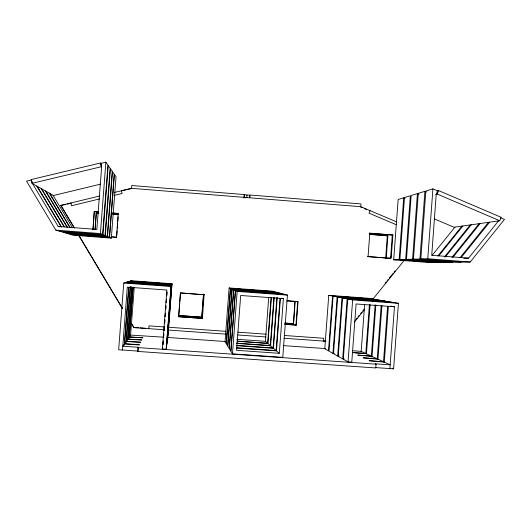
<?xml version="1.0" encoding="UTF-8"?>
<svg xmlns="http://www.w3.org/2000/svg" width="531" height="531" viewBox="0 0 531 531"><rect width="100%" height="100%" fill="white"/><g stroke="black" fill="none" stroke-linecap="round" stroke-linejoin="round"><path stroke-width="0.8" d="M178.708 316.715L202.404 318.414L178.708 316.715L180.494 292.946L204.196 294.758L180.494 292.946M178.708 315.52L201.846 317.186L178.708 315.52L179.644 303.028M236.262 345.369L273.12 347.958L276.897 297.453M280.016 298.429L276.113 350.546L273.458 348.256L277.255 297.566M281.928 298.17L283.395 298.621L279.306 353.307L276.478 350.865L280.395 298.535M287.437 295.123L282.784 357.35L232.485 353.845L230.972 351.383L235.532 290.709L237.178 291.413L287.437 295.123L284.384 294.313L235.319 290.616L233.773 289.953L229.352 348.748L230.773 351.064L235.319 290.616M295.17 301.641L293.517 323.777L294.851 301.548M297.699 301.555L298.037 301.654L296.285 325.164L295.953 324.999L297.699 301.555L287.244 300.785M328.749 295.336L324.773 348.767L328.49 350.865L332.565 296.066L328.749 295.336L368.322 298.263L373.134 299.072L332.565 296.066M378.902 300.035L373.797 299.179L333.09 296.172L329.001 351.157L332.944 353.38L334.304 353.473M332.944 353.38L337.139 296.948L333.09 296.172M337.67 356.042L341.991 297.884L337.696 297.055L333.488 353.686L337.67 356.042L339.07 356.142M391.513 302.152L385.758 301.19L342.581 297.997L338.247 356.367L342.694 358.876L344.141 358.976M342.694 358.876L347.148 298.873L342.581 297.997M348.051 361.896L352.644 299.935L347.778 298.999L343.311 359.221L348.051 361.896L351.774 362.155L356.089 303.971L394.46 306.792L389.9 368.587M368.069 256.546L369.802 233.169L392.9 234.981L391.174 258.318L367.538 256.573L390.577 258.345L392.296 235.067L392.9 234.981M361.113 352.113L364.638 304.542M163.78 337.192L130.599 335.094L129.358 336.866L142.965 337.822L129.186 337.112L127.865 338.99L141.883 339.973L127.686 339.249L126.285 341.247L140.735 342.256L126.086 341.519L124.599 343.65L139.514 344.692L139.368 344.984L124.393 343.942L122.8 346.205L138.219 347.281L137.768 351.429L375.749 367.943L376.028 364.166L375.264 363.795L390.172 364.83L384.271 362.082L369.065 360.722L383.508 361.724L377.966 359.148L363.237 357.834L377.249 358.817L372.039 356.387L357.761 355.12L371.361 356.075L366.45 353.785L352.597 352.564L365.806 353.493L369.43 304.595M366.443 353.845L370.08 304.721M371.348 356.228L375.151 304.834M371.965 357.363L375.842 304.967M377.229 359.069L381.152 305.962M377.946 359.407L381.948 305.285M385.639 258.531L387.318 235.804L387.889 235.718L386.21 258.511M383.482 362.082L387.597 306.341M384.245 362.441L388.38 306.487M393.697 259.812L399.146 259.639L436.774 262.526L430.415 262.626L393.697 259.812L398.15 199.49L403.706 197.791L405.107 198.382M399.146 259.639L403.706 197.791M399.896 259.619L404.476 197.559L410.363 195.76L405.664 259.44L399.896 259.619L437.65 262.513L444.387 262.414M375.775 367.605L393.604 368.839L398.436 303.314L392.309 302.285L347.148 298.873M417.419 193.603L411.173 195.514L406.461 259.413L412.587 259.221L417.419 193.603L418.899 194.233M461.047 262.161L453.454 262.274L413.43 259.201L418.282 193.344L424.919 191.313L426.446 191.963M413.43 259.201L419.941 258.995L424.919 191.313M432.911 188.877L425.835 191.034L420.837 258.969L427.767 258.756L432.911 188.877L437.624 190.888L436.21 194.339L431.73 255.298L468.554 258.146L498.503 220.909M94.976 229.704L96.264 212.878L98.686 213.07M95.215 229.81L96.264 212.878M105.875 162.161L107.946 165.121L102.642 234.496L100.412 233.56L105.875 162.161L100.691 163.402L101.62 167.126L96.854 229.438L58.151 226.452L32.577 183.686L32.013 181.443M105.019 235.492L102.928 234.616L108.211 165.506L110.156 168.287L105.019 235.492L63.089 232.273L59.804 231.297M105.291 235.605L110.408 168.646L112.233 171.261L107.255 236.428L105.291 235.605L63.514 232.399L66.607 233.308L107.508 236.541L109.359 237.311L114.192 174.055L112.472 171.599L107.508 236.541M109.598 237.417L114.411 174.374L116.037 176.69L111.337 238.147L73.032 235.206L70.291 234.397L109.598 237.417L111.337 238.147M111.629 236.919L116.574 237.297L118.207 213.449L112.426 212.997M116.701 235.664L117.072 230.759M117.258 228.31L117.636 223.405M117.756 221.772L118.134 216.867M122.508 350.029L127.301 287.138L166.853 290.045L162.38 348.967L166.203 349.232L171.208 285.877L125.316 282.565L123.756 283.036L118.665 349.763L137.927 351.097L138.219 347.281M124.294 345.177L128.701 287.377M124.566 344.055L128.887 287.298M125.98 342.96L130.261 286.747M126.259 341.552L130.44 286.674M127.606 340.278L131.668 286.972M127.852 339.196L131.834 286.899M129.113 338.041L132.982 287.238M129.285 337.789L133.142 287.165M130.54 335.924L134.224 287.536M163.037 344.174L163.282 340.902M163.528 337.63L163.84 333.541M164.086 330.269L164.338 326.996M164.643 322.908L164.895 319.635M165.141 316.363L165.393 313.098M165.699 309.009L165.951 305.737M166.196 302.464L166.442 299.192M166.754 295.103L167.006 291.831M163.03 344.672L163.282 341.36M163.594 337.231L163.787 334.749M164.099 330.621L164.351 327.315M164.663 323.18L164.849 320.697M165.168 316.569L165.413 313.263M165.732 309.128L165.918 306.646M166.23 302.517L166.482 299.212M166.734 295.906L166.98 292.601M166.203 349.232L170.955 286.521L172.044 283.733L131.422 280.726L130.195 281.098L171.871 284.178L167.338 341.758M172.044 283.733L167.67 339.561M179.77 301.475L180.394 293.139M201.78 317.047L203.459 294.838M201.846 317.186L203.592 294.088M202.404 318.414L204.123 294.678M229.1 287.955L225.051 341.745L226.239 343.676L230.388 288.506L229.1 287.955L272.449 291.167L274.839 291.798L230.388 288.506M230.567 288.585L226.398 343.942L227.66 345.993L231.934 289.169L230.567 288.585L275.171 291.884L277.706 292.554M233.574 289.873L229.166 348.449L227.832 346.272L232.127 289.249L233.574 289.873L280.753 293.358L278.058 292.647L231.934 289.169M244.001 198.036L244.247 194.777L249.782 195.222L249.603 197.665M232.485 353.845L237.178 291.413M244.227 197.353L244.433 194.572L131.695 185.518L131.622 188.545L121.42 190.755L122.103 193.49L114.072 195.428M246.829 197.459L247.015 194.996M249.776 197.797L249.988 195.016L360.98 203.931L360.775 206.692L360.264 206.858M271.082 297.347L267.644 343.232L265.427 341.314L268.713 297.493M273.903 297.373L270.299 345.522L267.949 343.491L271.401 297.453M273.12 347.958L270.624 345.8L274.242 297.479M92.872 229.631L94.252 211.57L98.381 211.896M93.117 229.737L94.252 211.57M166.608 346.584L171.44 285.28L127.174 282.007L128.555 281.589L171.666 284.709L166.986 344.095M162.38 348.967L162.692 347.407M434.345 218.885L454.032 227.248L499.724 220.737L501.131 217.279L438.619 190.596L437.04 191.06M435.626 194.505L437.199 194.067L438.619 190.596M370.047 210.621L368.999 213.17L396.312 224.732M137.768 351.429L137.927 351.097M148.846 328.483L148.972 325.855L164.637 326.97M131.23 323.333L133.772 327.6L138.624 327.76M451.954 257.376L479.095 223.677M452.936 257.343L480.177 223.518M459.985 257.761L488.493 222.336M461.021 257.741L489.642 222.17M419.941 258.995L462.103 262.141L470.187 262.022L504.45 219.409L500.66 217.79M355.976 319.31L357.018 318.023M358.06 316.728L359.102 315.441M360.668 313.509L361.711 312.215M362.753 310.927L363.795 309.639M385.161 283.196L386.203 281.908M387.245 280.614L388.287 279.326M389.329 278.038L392.98 273.518M394.022 272.23L395.064 270.943M354.296 322.164L364.684 309.308M372.994 299.019L404.164 260.449M432.108 255.418L454.941 227.115M437.883 255.929L461.904 226.126M438.759 255.889L462.866 225.987M444.447 256.958L470.247 224.938M445.376 256.924L471.262 224.792M389.555 258.531L391.108 256.612M125.522 282.505L126.989 282.061L171.413 285.346M128.734 281.536L130.029 281.145L171.845 284.238M100.611 184.144L53.465 195.508L31.999 183.354L31.057 179.604L100.386 162.997L101.375 164.305M74.347 228.151L60.766 205.417L99.742 195.992M114.192 192.501L131.482 188.319L360.775 206.692L396.597 221.865M60.766 205.417L65.738 204.475M67.278 204.103L70.397 203.346M99.616 198.926L71.512 205.729L70.829 202.988L71.141 203.167M31.641 179.943L26.55 181.164L55.841 230.129L59.353 231.164L102.928 234.616M31.999 183.354L101.315 166.734L100.386 162.997M369.802 233.169L369.264 233.262L392.296 235.067M463.729 258.278L468.554 258.146M236.753 339.289L265.427 341.314M237.231 341.081L267.644 343.232M237.43 341.34L267.949 343.491M167.902 337.484L225.642 341.546M283.388 345.615L325.457 348.582M352.318 350.712L361.173 351.336L365.806 353.493M236.229 343.126L270.299 345.522M236.434 343.398L270.624 345.8M236.474 345.654L273.458 348.256M236.335 347.759L276.113 350.546M236.554 348.064L276.478 350.865M279.306 353.307L236.554 350.314L240.676 295.475L283.395 298.621M138.053 347.599L376.028 364.166M285.061 323.034L293.198 323.625M284.536 323.133L293.517 323.777M284.682 324.189L295.953 324.999M284.988 324.348L296.285 325.164M168.765 327.262L225.662 331.311M238.027 332.187L266.064 334.185M284.204 335.473L323.784 338.287L323.578 341.061L323.173 340.849L325.596 341.021M140.197 327.866L145.7 328.258M133.772 327.6L164.424 329.771M167.723 330.003L226.272 334.158M237.822 334.975L265.858 336.966M283.999 338.254L326.014 341.234M337.139 296.948L379.605 300.154L385.015 301.064L341.991 297.884M233.773 289.953L281.125 293.457L283.985 294.207M123.756 283.036L170.955 286.521M352.644 299.935L398.436 303.314M286.747 300.825L298.037 301.654M55.841 230.129L100.412 233.56M427.767 258.756L470.187 262.022M412.587 259.221L452.465 262.287L445.317 262.4L405.664 259.44M111.437 236.833L116.395 237.218M109.359 237.311L69.913 234.284L67.006 233.428M94.491 211.73L98.613 212.055M112.618 213.15L118.207 213.449M113.196 214.205L118.035 214.584M369.357 234.264L387.889 235.718M96.496 213.031L98.109 213.157M112.579 214.292L118.207 214.73M369.636 234.417L387.318 235.804M243.875 197.539L247.18 197.797M390.697 306.088L394.46 306.792M58.151 226.452L59.532 226.91M360.974 207.156L362.394 207.76M364.531 208.663L366.662 209.572M437.199 194.067L499.724 220.737M392.27 368.209L393.604 368.839M61.105 205.597L74.227 227.553M78.88 235.346L122.475 308.299M131.788 323.883L133.905 327.421M78.595 235.253L122.316 308.418M53.04 195.269L72.481 227.799M49.775 193.423L70.198 227.593M49.33 193.165L69.86 227.52M45.865 191.206L67.417 227.255M45.387 190.941L67.437 227.826M41.71 188.857L64.424 226.837M41.206 188.571L63.999 226.691M37.289 186.354L61.623 227.036M36.752 186.049L61.171 226.89"/></g></svg>
